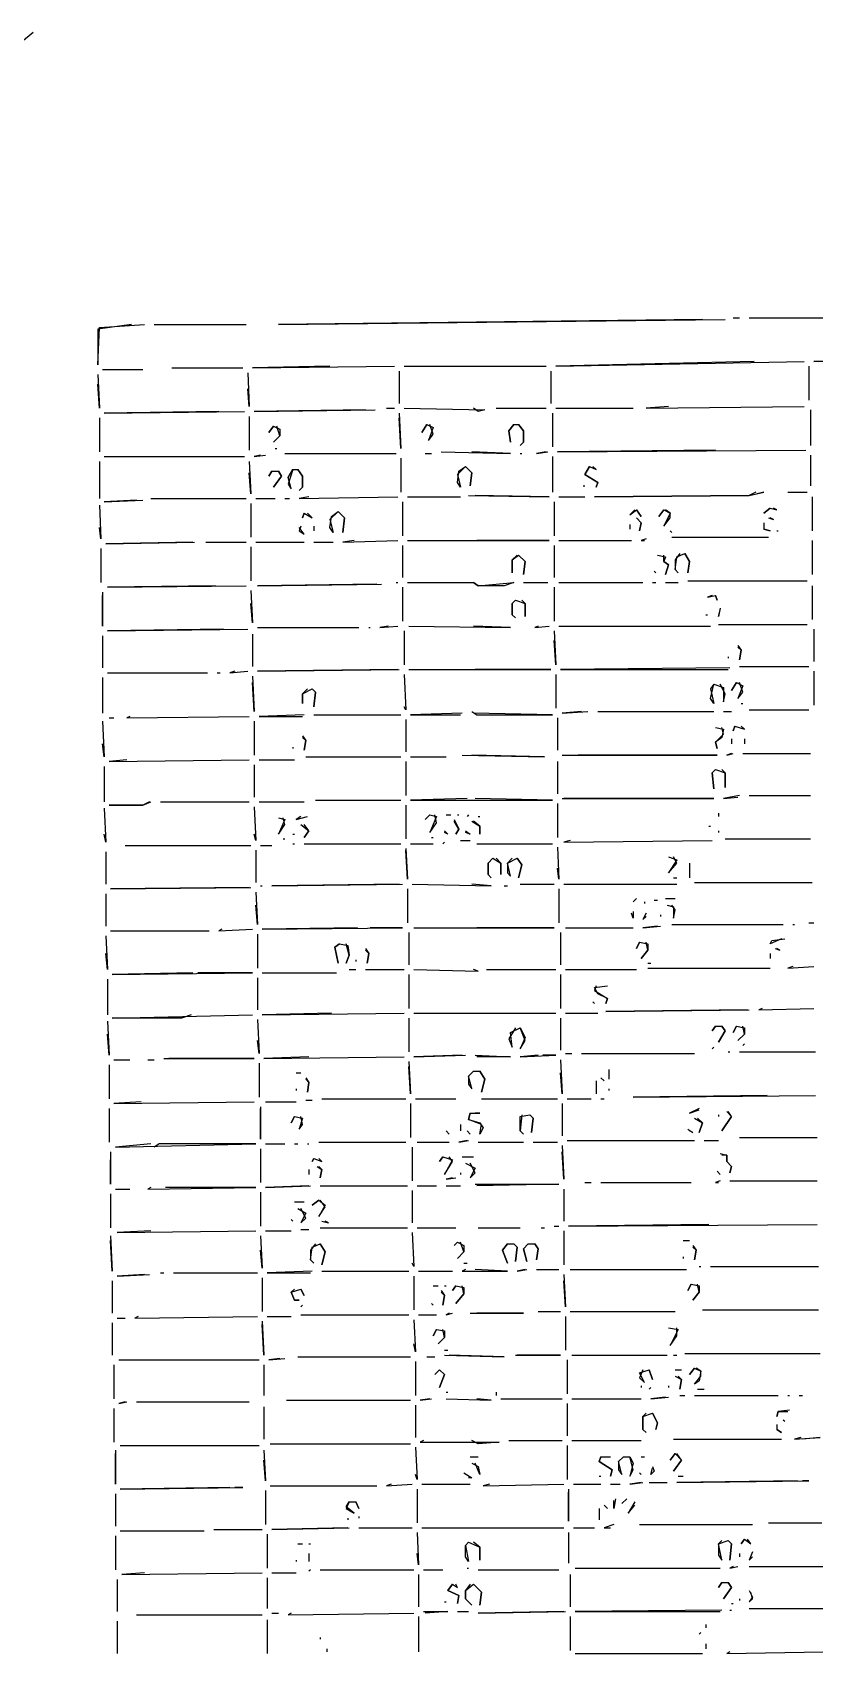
# Model space of a CAD drawing. Extents: x 0 to 16407, y 159 to 1115.
# Drawn here: x 9915.1 to 10036.4, y 357 to 608.2 of the extents above; entities that cross this region are included whole.
import ezdxf

# ---------------------------------------------------------------- set-up
doc = ezdxf.new("R2010")
doc.units = 0
doc.layers.add('RASTER_VECTOR_LINEWORK', color=5, linetype='CONTINUOUS')

msp = doc.modelspace()

# ---------------------------------------------------------------- linework, layer by layer
at = {"layer": 'RASTER_VECTOR_LINEWORK'}
for points in [[(9915.25, 608.25), (9870.5, 571.25), (9869.5, 571), (9870.5, 571.25), (9913.5, 606.5)], [(9930.5, 563), (9925.25, 562.25), (9925.25, 556.75), (9925.5, 562.5), (9932.5, 563)], [(9934, 563), (9948.25, 563)], [(10019, 563.75), (9953.25, 563), (10022.5, 563.75)], [(10023.75, 564), (10024.75, 564)], [(10026.25, 564), (10039.75, 564)], [(9926, 556), (9932.25, 556)], [(9936.75, 556.25), (9947.75, 556.25)], [(9948.5, 555.5), (9948.75, 550.25), (9948.5, 553)], [(9961.25, 556.5), (9949.25, 556.25), (9971.25, 556.5)], [(9972, 555.75), (9972, 550.75)], [(9972.75, 556.5), (9994.75, 556.5)], [(9995.5, 555.75), (9995.5, 550.75)], [(10027, 557.25), (9996.25, 556.5), (10034.75, 557.25)], [(10035.5, 556.5), (10035.5, 551.25)], [(10053.25, 557.5), (10036.25, 557.25), (10058.25, 557.5)], [(9925.25, 555.25), (9925.5, 550), (9925.25, 553.75)], [(10013.75, 550.25), (10010.25, 550), (10034.75, 550.25)], [(9925.5, 548.5), (9925.5, 543.25)], [(9944, 549.5), (9926.25, 549.25), (9948, 549.5)], [(9948.75, 548.75), (9948.75, 543.5)], [(9966.75, 549.75), (9949.5, 549.5), (9968.25, 549.75)], [(9970, 550), (9971.25, 550)], [(9972, 549.25), (9972.25, 543.75), (9972, 548.5)], [(9972.75, 550), (9985.25, 549.75), (9984.25, 549.5), (9983.5, 550)], [(9987, 550), (9994.75, 550)], [(9995.75, 549.25), (9995.75, 544)], [(9996.25, 550), (10008.25, 550)], [(10035.75, 549.75), (10035.75, 544.25)], [(9952.5, 547.25), (9951.75, 546.25), (9952.5, 547.25), (9953.5, 546.75), (9953.5, 545.75), (9952.5, 544.75), (9953.5, 545.75), (9953, 547.25)], [(9976.25, 547.5), (9975.5, 546.25), (9976.25, 547.5), (9977.25, 547), (9976.5, 545), (9977.25, 546), (9976.75, 547.5)], [(9989.75, 547.5), (9989, 546.5), (9989.25, 544.75), (9989, 546.5), (9989.75, 547.5), (9990.5, 547.5), (9991.25, 546.5), (9991.25, 544.75), (9990.75, 544.25), (9991.25, 544.75), (9991.25, 546.5), (9990.5, 547.5)], [(9950.5, 542.75), (9949.5, 542.5), (9951.25, 542.75)], [(9952.75, 543.75), (9953, 543.75)], [(9954.25, 543), (9971.5, 543)], [(9976, 543), (9977, 543)], [(9978.5, 543.25), (9989.25, 543), (9983.25, 543.25)], [(9990.75, 543), (9991, 543)], [(9994.75, 543.25), (9993.25, 543), (9995, 543.25)], [(10021, 543.5), (9996.5, 543.25), (10035, 543.5)], [(10035.75, 542.75), (10035.75, 538)], [(9925.5, 541.75), (9925.5, 536)], [(9926.25, 542.5), (9948, 542.5)], [(9948.75, 541.75), (9949, 536.75), (9948.75, 540)], [(9952.25, 540.25), (9951.75, 539.5), (9952.25, 540.25), (9953.25, 540.25), (9953.75, 539.5), (9952.5, 537.75), (9953.75, 539.5), (9953.25, 540.25)], [(9955.5, 540.5), (9954.75, 538.25), (9955.25, 537.5), (9954.75, 539.25), (9955.5, 540.5), (9956.25, 540.5), (9957, 539.5), (9957, 537.75), (9956.5, 537.25), (9957, 537.75), (9957, 539.5), (9956.25, 540.5)], [(9972.25, 542.25), (9972.25, 537)], [(9982.25, 541), (9981, 539.75), (9981.5, 537.75), (9981, 538.5), (9981.25, 540.25), (9982.25, 541), (9983.25, 540), (9983, 538), (9983.25, 540)], [(9995.75, 542.5), (9995.75, 537)], [(10001.5, 541), (10000.75, 539.75), (10002.75, 538.5), (10002.5, 537.75), (10002.75, 538.5), (10000.75, 539.75), (10001.5, 541), (10002.5, 540.5), (10002, 541)], [(10000.5, 538), (10000.75, 538)], [(9931.25, 535.75), (9926.25, 535.5), (9932.25, 535.75)], [(9933.5, 536), (9948.25, 536)], [(9949, 535.25), (9949, 530)], [(9949.75, 536), (9952.75, 536)], [(9954.25, 536), (9955, 536)], [(9958, 536.25), (9956.5, 536), (9971.75, 536.25)], [(9972.5, 535.5), (9972.5, 530.25)], [(9973.25, 536.25), (9981.5, 536.25)], [(9982.75, 536.5), (9995.25, 536.25), (9983.75, 536.5)], [(9996, 535.5), (9996, 530.25)], [(9996.75, 536.25), (10000.75, 536.25)], [(10027.25, 537), (10026.25, 536.5), (10002.25, 536.25), (10026.25, 536.5), (10028.5, 537), (10027.5, 536.75)], [(10032.25, 537), (10035.25, 537)], [(10036, 536.25), (10036, 531)], [(9925.5, 535), (9925.75, 529.75), (9925.5, 531.5)], [(9957.25, 533.75), (9957, 533), (9957.25, 533.75), (9958.5, 533), (9957.75, 533.75)], [(9962.5, 534), (9961.25, 532.75), (9961.75, 530.75), (9961.25, 531.5), (9961.5, 533.25), (9962.5, 534), (9963.5, 533), (9963.25, 530.75), (9963.5, 533)], [(10008.5, 534.25), (10007.75, 533.5), (10008.75, 534.25), (10009.5, 533.25), (10008.75, 534.25)], [(10008.75, 533), (10009.5, 532.25), (10009.25, 531), (10009.5, 532.25)], [(10013, 534.25), (10012.25, 533.25), (10013, 534.25), (10014, 533.75), (10013, 531.75), (10014, 533), (10014, 533.75), (10013.25, 534.25)], [(10029.5, 534.5), (10028.5, 533.75), (10029.5, 534.5), (10030.5, 534.25), (10030, 534.5)], [(10029.25, 533), (10030, 532.75), (10029.5, 533)], [(9956.75, 531.75), (9956.5, 531), (9957.25, 530.5), (9956.5, 531.5)], [(9958.75, 531.75), (9958.75, 531)], [(10007.75, 532), (10007.75, 531.25)], [(10014, 531), (10014.25, 530.75)], [(10028.5, 532.25), (10028.5, 531.25), (10029.5, 531), (10028.5, 531.25)], [(10030.5, 531), (10030.75, 531)], [(9925.75, 528.25), (9925.75, 523)], [(9940, 529.25), (9926.5, 529), (9940.25, 529.25)], [(9942, 529.25), (9948.25, 529.25)], [(9949, 528.5), (9949, 523.25)], [(9949.75, 529.25), (9957.25, 529.25)], [(9958.75, 529.25), (9961.75, 529.25)], [(9965, 529.5), (9963.25, 529.25), (9971.75, 529.5)], [(9972.5, 528.75), (9972.5, 523.75)], [(9973.25, 529.5), (9995.25, 529.5), (9984, 529.5)], [(9996, 528.75), (9996, 523.75)], [(9996.75, 529.5), (10008, 529.5)], [(10010.25, 529.75), (10009.5, 529.5), (10010, 529.5)], [(10014.25, 530), (10029.25, 530)], [(10036, 529.5), (10036, 524.25)], [(9990.25, 527.25), (9989.5, 526.5), (9989.5, 524.5), (9989.5, 526.5), (9990.5, 527.25), (9991.5, 526.25), (9991.25, 524.25), (9991.5, 526.25), (9990.5, 527.25)], [(10012, 527.25), (10013.25, 527), (10013, 526.25), (10013.75, 525.75), (10013.25, 524.25), (10013.75, 525.75), (10013, 526.25), (10013, 527.25)], [(10015.5, 527.5), (10014.75, 526.5), (10014.75, 525), (10015.25, 524.5), (10014.75, 525), (10015, 527), (10016.25, 527.5), (10017, 526.25), (10016.75, 524.5), (10017, 526.25), (10016.25, 527.5)], [(9968.5, 522.75), (9950, 522.5), (9969.25, 522.75)], [(9971.5, 523), (9971.75, 523)], [(9973.25, 523), (9983.5, 523), (9984.25, 522.5), (9989.75, 523), (9988.25, 522.5), (9984.25, 522.5), (9983.5, 523)], [(9991.25, 523), (9995, 523)], [(9996.75, 523), (10009.75, 523)], [(10011.25, 523), (10011.75, 523)], [(10011.5, 524.75), (10011.75, 524.5)], [(10013.25, 523), (10015.25, 523)], [(10016.75, 523.25), (10035.25, 523.25)], [(9926, 521.5), (9926, 516.25), (9926, 521)], [(9943.5, 522.5), (9926.75, 522.25), (9948.25, 522.5)], [(9949, 521.75), (9949.25, 516.75), (9949, 519.75)], [(9972.5, 522.25), (9972.5, 517)], [(9990, 520.25), (9989.5, 519.75), (9989.5, 518), (9990, 517.5), (9989.5, 518), (9989.5, 519.75), (9990, 520.25), (9991.5, 519.75), (9991.5, 517.75), (9991.5, 519.75), (9991, 520.25)], [(9996, 522.25), (9996, 517)], [(10020.5, 521), (10019.75, 520.75), (10021, 521), (10021.25, 520.25), (10021, 521)], [(10036, 522.5), (10036, 517.25)], [(10019.5, 518), (10019.75, 518)], [(10021.75, 519), (10021.5, 517.75), (10021.75, 518.75)], [(9944.75, 515.75), (9926.75, 515.5), (9948.5, 515.75)], [(9950, 516), (9965.75, 516)], [(9967.25, 516), (9967.5, 516)], [(9970.25, 516.25), (9969, 516), (9971.75, 516.25)], [(9972.75, 515.5), (9972.75, 510.25)], [(9973.5, 516.25), (9989.25, 516), (9983.5, 516.25)], [(9993.5, 516.25), (9993, 516), (9995.25, 516.25)], [(9996, 515.5), (9996.25, 510.25), (9996, 514)], [(9996.75, 516.25), (10020.25, 516.25)], [(10021.5, 516.5), (10035.25, 516.5)], [(10036.25, 515.75), (10036.25, 510.75)], [(9926, 514.75), (9926, 509.75)], [(9949.25, 515), (9949.25, 510)], [(10024.5, 513.25), (10025, 512.5), (10024.75, 511), (10025, 512.5), (10024.5, 513)], [(10023, 511.5), (10023, 511.25)], [(9926, 508.25), (9926, 502.75)], [(9926.75, 509), (9942.25, 509)], [(9943.75, 509), (9944.25, 509)], [(9946.5, 509.25), (9945.75, 509), (9948.5, 509.25)], [(9949.25, 508.5), (9949.5, 503), (9949.25, 507.5)], [(9971.75, 509.5), (9950, 509.25), (9972, 509.5)], [(9972.75, 508.75), (9973, 503.25), (9972.75, 503.75)], [(9973.5, 509.5), (9995.5, 509.5), (9983.75, 509.5)], [(9996.25, 508.75), (9996.25, 503.5)], [(10023.25, 509.75), (9997, 509.5), (10023, 509.5)], [(10024.75, 510), (10035.5, 510)], [(10036.25, 509.25), (10036.25, 504)], [(9957.75, 506.5), (9957, 505.75), (9957, 504.25), (9957, 505.75), (9958.5, 506.5), (9959, 506), (9958.75, 503.75), (9959, 506), (9958.5, 506.5)], [(10020.75, 507.25), (10020.25, 506.5), (10020.75, 504.25), (10020.25, 505), (10020.75, 507.25), (10022.25, 506.75), (10022.25, 504.5), (10022.5, 505.75), (10021.75, 507.25)], [(10024.25, 507.5), (10023.5, 506.25), (10024.25, 507.5), (10025.25, 507), (10024.5, 505), (10025.25, 506), (10024.75, 507.5)], [(9957.25, 502.5), (9950.25, 502.25), (9957, 502.25)], [(9958.75, 502.5), (9972.25, 502.5)], [(9981.75, 502.75), (9973.75, 502.5), (9981.5, 502.5)], [(9983.25, 503), (9984, 502.5), (9995.75, 502.5), (9983.5, 502.75)], [(10000.25, 503), (9997.25, 502.75), (10001.25, 503)], [(10002.75, 503), (10020.75, 503)], [(10022.25, 503), (10023.5, 503)], [(10025, 504.25), (10025.25, 504.25)], [(10026.25, 503.25), (10035.5, 503.25)], [(9926, 501.5), (9926.25, 496), (9926, 498)], [(9927, 502), (9927.75, 502)], [(9930.25, 502.25), (9929.75, 502), (9948.75, 502.25)], [(9949.5, 501.5), (9949.5, 496.25)], [(9973, 501.75), (9973, 496.75)], [(9996.5, 502), (9996.5, 497)], [(10021, 500.5), (10022.25, 500.25), (10022, 499), (10021, 498.25), (10021.25, 497.25), (10021, 498.25), (10022.25, 499.5), (10022, 500.5)], [(10024, 500.75), (10023.75, 500), (10024, 500.75), (10025.5, 500.25), (10025, 500.75)], [(9955.5, 497.5), (9955.5, 497.25)], [(9957, 499.25), (9957.5, 498.5), (9957.25, 497), (9957.5, 498.5), (9957, 499)], [(10023.5, 498.75), (10023.5, 498)], [(10025.5, 498.75), (10025.5, 498)], [(9929.75, 495.5), (9927, 495.25), (9948.75, 495.5)], [(9950.25, 495.5), (9955.75, 495.5)], [(9957.5, 496), (9972.25, 496)], [(9973, 495.25), (9973, 490)], [(9973.75, 496), (9979.25, 496)], [(9981.75, 496.25), (9994.5, 496), (9983.25, 496.25)], [(9996.5, 495.25), (9996.5, 490.25)], [(9997.25, 496.25), (10021.25, 496.25), (9999.75, 496.25)], [(10023.5, 496.5), (10022.75, 496.25), (10023.75, 496.5)], [(10025.25, 496.5), (10035.75, 496.5)], [(9926.25, 494.5), (9926.25, 489)], [(9949.5, 494.75), (9949.5, 489.75)], [(10021, 494), (10020.5, 493.5), (10020.75, 491), (10020.5, 493.5), (10021, 494), (10022.5, 493.5), (10022.5, 491.25), (10022.5, 493.5), (10022, 494)], [(10024.75, 490), (10022.25, 489.5), (10024.5, 489.75)], [(10026.25, 490), (10035.75, 490)], [(9926.25, 488), (9926.5, 482.75), (9926.25, 484)], [(9933.25, 489), (9932.25, 488.5), (9927, 488.5), (9932.25, 488.5), (9933.5, 489)], [(9935, 489), (9948.75, 489)], [(9949.5, 488.25), (9949.75, 483), (9949.5, 484)], [(9950.25, 489), (9957.25, 489)], [(9959, 489.25), (9972.25, 489.25)], [(9973, 488.5), (9973, 483.25)], [(9982.5, 489.5), (9973.75, 489.25), (9995.75, 489.25), (9983.75, 489.5)], [(9996.5, 488.75), (9996.5, 483.5)], [(9997.25, 489.5), (10020.75, 489.5), (9997.5, 489.5)], [(9953.25, 486.5), (9954.25, 486.25), (9953.25, 484), (9954.25, 485.5), (9954, 486.5)], [(9956.75, 486.75), (9956, 486.25), (9957.75, 486.75)], [(9956.75, 485.5), (9958, 484.5), (9957.25, 483.5), (9958, 484.5), (9957.25, 485.5)], [(9976.75, 487), (9976, 486.25), (9976.75, 487), (9977.75, 486.75), (9976.75, 484.25), (9977.75, 485.75), (9977.5, 487)], [(9979.25, 487), (9980, 487)], [(9980.5, 486.25), (9981.25, 484.75), (9980.75, 484), (9981.25, 484.75), (9980.5, 486)], [(9981, 487), (9981.25, 487)], [(9982.75, 487), (9982.5, 486.75)], [(9983.25, 486), (9984.5, 485.25), (9984.5, 484), (9984.5, 485.25), (9983.5, 486)], [(9984.25, 486.75), (9984.5, 486.75)], [(10020, 485.25), (10020.25, 485.25)], [(10021.5, 487.25), (10021.5, 486.75)], [(9954, 483.25), (9954.25, 483.25)], [(9955.5, 484), (9955.75, 484)], [(9955.5, 482.5), (9955.75, 482.5)], [(9957.25, 482.5), (9972.25, 482.5)], [(9973.75, 482.5), (9977.25, 482.5)], [(9977, 483.5), (9977.25, 483.5)], [(9979, 482.75), (9978.75, 482.5)], [(9979, 484.5), (9979.5, 484), (9979, 484.25)], [(9981.5, 483), (9983, 483)], [(9982.25, 484.5), (9983, 484), (9982.25, 484.25)], [(9984, 482.5), (9995.75, 482.5)], [(9998.5, 483), (9997.5, 482.75), (10020.5, 483)], [(10021.5, 484.5), (10021.5, 484.25)], [(10022.5, 483.25), (10035.75, 483.25)], [(9926.5, 481.25), (9926.5, 476.25)], [(9929.5, 482.25), (9949, 482.25)], [(9949.75, 481.5), (9949.75, 476.5)], [(9950.5, 482.25), (9952.25, 482.25)], [(9973, 481.75), (9973.25, 477), (9973, 481.5)], [(9986.5, 480.25), (9985.75, 479.5), (9985.75, 477.75), (9986.25, 477.25), (9985.75, 477.75), (9985.75, 479.5), (9986.5, 480.25), (9987.75, 479.5), (9987.75, 477.75), (9987.75, 479.5), (9987, 480.25)], [(9989.5, 480.25), (9988.75, 479.5), (9988.75, 478), (9989.25, 477.5), (9988.75, 479.5), (9990.25, 480.25), (9991, 479.25), (9990.5, 477.25), (9991, 479.25), (9990.25, 480.25)], [(9996.5, 482), (9996.75, 477), (9996.5, 478.75)], [(10013.75, 480.5), (10015, 480), (10013.75, 478), (10015, 479.5), (10014.5, 480.5)], [(10017, 479.5), (10017, 477.25)], [(9948.75, 475.75), (9927.25, 475.5), (9949, 475.75)], [(9949.75, 475), (9950, 470), (9949.75, 473)], [(9950.5, 476), (9950.75, 476)], [(9972, 476.25), (9952.25, 476), (9972.5, 476.25)], [(9973.25, 475.5), (9973.25, 470.25)], [(9974, 476.25), (9986.25, 476), (9983.25, 476.25)], [(9988.25, 476), (9988.75, 476)], [(9990.75, 476.25), (9996, 476.25)], [(9996.75, 475.5), (9996.75, 470.25)], [(9997.5, 476.25), (10015, 476.25)], [(10014.5, 477.25), (10015, 477.25)], [(10017.75, 476.5), (10036, 476.5)], [(9926.5, 474.75), (9926.5, 469.75)], [(10008.75, 474), (10008.25, 473.5)], [(10010, 473.5), (10010, 473.25)], [(10011.5, 473.75), (10012, 473.75)], [(10013.25, 474), (10014.75, 474)], [(10013.5, 473), (10014.5, 472.75), (10014.5, 471), (10014.75, 472.25), (10014.25, 473)], [(10008.25, 472), (10008.25, 471), (10008, 471.75)], [(10010.25, 471.75), (10009.75, 470.75), (10010.25, 471.25)], [(10012.5, 471.5), (10012.5, 471.25)], [(10014.25, 470), (10031.5, 470)], [(10033, 470), (10033.25, 470)], [(10035.5, 470.25), (10036.25, 470.25)], [(9926.5, 468.25), (9926.75, 463), (9926.5, 465.5)], [(9927.25, 469), (9942.5, 469)], [(9944.5, 469.25), (9944, 469), (9949.25, 469.25)], [(9950, 468.5), (9950, 463.25)], [(9965.5, 469.5), (9950.75, 469.25), (9972.5, 469.5), (9967.5, 469.5)], [(9973.5, 468.75), (9973.5, 463.75)], [(9974.25, 469.5), (9996, 469.5), (9984, 469.5)], [(9997, 468.75), (9997, 463.75)], [(9997.75, 469.5), (10008.25, 469.5)], [(10012, 469.75), (10009.75, 469.5), (10012.5, 469.75)], [(10031.25, 467.75), (10029.5, 467), (10029.75, 467.5), (10031.75, 467.75)], [(9962.75, 467), (9962, 466.5), (9962.5, 464), (9962, 466.5), (9962.75, 467), (9964, 466.75), (9964.25, 465.25), (9963.75, 464), (9964.25, 465.25), (9963.75, 467)], [(9966.75, 466.25), (9967.25, 465.5), (9967, 464), (9967.25, 465.5), (9966.75, 466)], [(10009.25, 467.25), (10008.75, 466.25), (10009.25, 467.25), (10010.5, 467), (10010.5, 466), (10009.5, 464.75), (10010.5, 466), (10010.25, 467.25)], [(10029.5, 465.5), (10029.5, 464.75)], [(10030.25, 466.25), (10031, 466), (10030.5, 466.25)], [(9940, 462.5), (9927.5, 462.25), (9949.25, 462.5), (9940.75, 462.5)], [(9950.75, 462.5), (9962.25, 462.5)], [(9964.25, 463), (9965.25, 463)], [(9965.25, 464.5), (9965.25, 464.25)], [(9966.75, 463), (9972.75, 463)], [(9974.25, 463), (9984.25, 462.75), (9983.5, 463)], [(9985.5, 463), (9996.25, 463)], [(9997.75, 463), (10008.75, 463)], [(10010.5, 464), (10011, 464)], [(10010.5, 463.25), (10029.5, 463.25)], [(10033, 463.5), (10032.25, 463.25), (10036.25, 463.5)], [(9926.75, 461.5), (9926.75, 456)], [(9950, 461.75), (9950, 456.75)], [(9973.5, 462.25), (9973.5, 457)], [(9997, 462.25), (9997, 457)], [(10002.5, 460.5), (10002.25, 459.75), (10004.25, 458.5), (10004, 457.75), (10004.25, 458.5), (10002.75, 459.25), (10002.25, 460.25), (10004.25, 460.5)], [(10002, 458), (10002.25, 457.75)], [(9926.75, 455), (9927, 449.75), (9926.75, 453)], [(9939.75, 456), (9938.25, 455.5), (9927.5, 455.5), (9949.25, 456)], [(9950, 455.25), (9950.25, 450), (9950, 452)], [(9961.5, 456.25), (9950.75, 456), (9972.75, 456.25)], [(9973.5, 455.5), (9973.5, 450.25)], [(9974.25, 456.25), (9996.25, 456.25)], [(9997, 455.5), (9997, 450.5)], [(9997.75, 456.25), (10002.75, 456.25)], [(10026, 456.75), (10004, 456.5), (10026.25, 456.75)], [(10028.25, 457), (10027.75, 456.75), (10036.25, 457)], [(9990, 454), (9989, 452.25), (9989.5, 451), (9989.25, 453.25), (9990.75, 454), (9991.5, 452.5), (9990.75, 450.75), (9991.5, 452), (9990.75, 454)], [(10021, 454.25), (10020.5, 453.5), (10021, 454.25), (10022, 454.25), (10022.5, 453.5), (10021.5, 451.75), (10022.5, 453.5), (10022, 454.25)], [(10024.25, 454.25), (10023.75, 453.25), (10024.25, 454.25), (10025.5, 454), (10025.5, 453), (10024.5, 452), (10025.5, 453), (10025.25, 454.25)], [(9981.75, 449.75), (9974.25, 449.5), (9982.25, 449.75)], [(9983.75, 449.75), (9989.25, 449.5), (9984, 449.5)], [(9993.5, 449.75), (9990.75, 449.5), (9996.25, 449.75), (9994.25, 449.75)], [(9997.75, 450), (9998.75, 450)], [(10000.25, 450), (10017.75, 450)], [(10020.75, 451), (10020.5, 450.75)], [(10023, 450.25), (10023.25, 450.25)], [(10024.75, 450.25), (10036.5, 450.25)], [(10025.5, 451.5), (10025.25, 451.25)], [(9927, 448.25), (9927, 443)], [(9927.75, 449), (9930.25, 449)], [(9933, 449), (9934, 449)], [(9935.5, 449.25), (9949.5, 449.25), (9936.25, 449.25)], [(9950.25, 448.5), (9950.25, 443.25)], [(9958, 449.5), (9951, 449.25), (9972.75, 449.5)], [(9973.5, 448.75), (9973.75, 443.75), (9973.5, 448)], [(9983.5, 447.25), (9982.75, 446.5), (9982.75, 445.25), (9983.25, 444.5), (9982.75, 446.5), (9983.5, 447.25), (9984.5, 447.25), (9985.25, 446), (9984.75, 444), (9985.25, 446), (9984.5, 447.25)], [(9997, 449), (9997.25, 443.75), (9997, 447)], [(10004.5, 447.5), (10004.5, 446)], [(9956, 447), (9956.75, 447)], [(9957.5, 446.25), (9958, 445.5), (9957.75, 444), (9958, 445.5), (9957.5, 446)], [(10002.5, 445.75), (10002.5, 443.75)], [(10003.25, 446.25), (10003.75, 445.75)], [(9932, 442.5), (9927.75, 442.25), (9949.5, 442.5)], [(9951.25, 442.5), (9956, 442.5)], [(9956, 444.5), (9956, 444.25)], [(9957.5, 442.75), (9958.5, 442.75)], [(9960, 443), (9973, 443)], [(9973.75, 442.25), (9973.75, 437)], [(9974.5, 443), (9980.75, 443)], [(9984.75, 443), (9996.5, 443)], [(9997.25, 442.25), (9997.25, 437.25)], [(9998, 443), (10001.75, 443)], [(10003.25, 443), (10003.75, 443)], [(10004.5, 444.5), (10004.5, 444.25)], [(10029, 443.5), (10008.25, 443.25), (10036.5, 443.5)], [(9927, 441.5), (9927, 436.25)], [(9950.5, 441.75), (9950.5, 436.75), (9950.5, 441.5)], [(9955.75, 440.25), (9955.25, 439.25), (9955.75, 440.25), (9957, 440), (9956.5, 438.25), (9957, 439), (9956.75, 440.25)], [(9983, 440.75), (9982.75, 439.75), (9984.5, 439.25), (9985, 438.5), (9984.5, 437.5), (9984.75, 439), (9982.75, 439.75), (9983, 440.75), (9984.5, 440.75), (9983.75, 440.75)], [(9991, 440.5), (9990.75, 438), (9991.25, 437.5), (9990.75, 438), (9990.75, 440.25), (9992.25, 440.5), (9992.75, 440), (9992.5, 437.75), (9992.75, 440), (9992.25, 440.5)], [(10018.5, 441.5), (10017, 440.75), (10018.5, 441.25)], [(10017.75, 440), (10019, 439.25), (10018.5, 437.75), (10019, 439.25), (10018.25, 440)], [(10021.5, 440.5), (10021.5, 440.25)], [(10022.75, 441), (10023.5, 440.25), (10022, 438), (10023.5, 440.25), (10023, 441)], [(9979.25, 438), (9979.75, 437.5)], [(9981.5, 439), (9981.5, 438)], [(9982.5, 438), (9983, 437.5)], [(10016.75, 438.25), (10017.5, 437.75), (10017, 438)], [(9927.25, 434.75), (9927.25, 429.75), (9927.25, 433.5)], [(9933.5, 436), (9928, 435.5), (9949.75, 436), (9934.75, 436), (9934, 435.5)], [(9950.5, 435.25), (9950.5, 430)], [(9951.25, 436), (9954.25, 436)], [(9955.75, 436), (9956.25, 436)], [(9957.75, 436), (9958, 436)], [(9959.5, 436.25), (9973, 436.25)], [(9974, 435.5), (9974, 430.25)], [(9974.75, 436.25), (9979.75, 436.25)], [(9982.5, 436.5), (9981.25, 436.25), (9982.75, 436.5)], [(9984.25, 436.25), (9991.25, 436.25)], [(9992.75, 436.25), (9996.5, 436.25)], [(9997.25, 435.75), (9997.5, 430.5), (9997.25, 434.75)], [(9998, 436.5), (10017.75, 436.5)], [(10019.25, 436.5), (10021.5, 436.5)], [(10024.75, 437), (10036.75, 437)], [(9958.75, 433.75), (9958.5, 433.25), (9958.75, 433.75), (9960, 433.25), (9959.5, 433.75)], [(9959.25, 432.5), (9960, 432), (9959.75, 430.75), (9960, 432), (9959.5, 432.5)], [(9978.75, 434), (9978.25, 433.25), (9978.75, 434), (9980.25, 433.5), (9979, 431.25), (9980.25, 433.25), (9979.75, 434)], [(9981.75, 434), (9983.5, 434)], [(9982.25, 433), (9983.75, 432.25), (9983, 430.75), (9983.75, 431.5), (9983, 433)], [(10021.75, 434.5), (10022.75, 434.25), (10022.75, 433.25), (10023.5, 432.5), (10023.25, 431.5), (10023.5, 432.5), (10022.75, 433.25), (10022.75, 434.25), (10022, 434.25)], [(9958, 432), (9958, 431.25)], [(9980.25, 430.75), (9979.25, 430.5), (9980.75, 430.75)], [(9981.5, 431.5), (9981.5, 431.25)], [(9983.75, 429.75), (9996.75, 429.75), (9984, 429.5)], [(10000.75, 430), (10001.75, 430)], [(10003.25, 430), (10017.25, 430)], [(10021.75, 430.25), (10021, 430), (10021.5, 430)], [(10021.25, 431.75), (10021.75, 431.25)], [(10023.25, 430.25), (10036.75, 430.25)], [(9927.25, 428.25), (9927.25, 423)], [(9928, 429), (9930.25, 429)], [(9933.5, 429.25), (9933, 429), (9949.75, 429.25), (9935.75, 429.25)], [(9950.5, 428.5), (9950.5, 423.25)], [(9958, 429.5), (9951.25, 429.25), (9958.25, 429.5)], [(9959.5, 427.25), (9958.5, 426.5), (9959.5, 427.25), (9960.5, 426.5), (9959.5, 424.75), (9960.5, 426.25), (9959.75, 427.25)], [(9959.75, 429.5), (9973.25, 429.5)], [(9974, 428.75), (9974, 423.75)], [(9974.75, 429.5), (9977.75, 429.5)], [(9979.25, 429.5), (9981.5, 429.5)], [(9997.5, 429), (9997.5, 424)], [(9955.75, 427), (9957.25, 427)], [(9956.25, 426), (9957.5, 425.25), (9956.75, 423.75), (9957.5, 424.5), (9956.75, 426)], [(9933.5, 422.5), (9928.25, 422.25), (9949.75, 422.5)], [(9951.25, 422.5), (9955.25, 422.5)], [(9955.25, 424.25), (9955.5, 424)], [(9956.75, 422.75), (9958, 422.75)], [(9959.75, 423), (9973.25, 423)], [(9960, 424), (9961, 423.75), (9960.5, 424)], [(9974, 422.25), (9974.25, 417), (9974, 417.5)], [(9974.75, 423), (9980.75, 423)], [(9984.25, 423), (9990.75, 423)], [(9994, 423), (9994.5, 423)], [(9996, 423.25), (9996.75, 423.25)], [(9997.5, 422.5), (9997.5, 417.25)], [(10020, 423.5), (9998.25, 423.25), (10036.75, 423.5)], [(9927.25, 421.75), (9927.5, 416.25), (9927.25, 421)], [(9950.5, 421.75), (9950.75, 416.75), (9950.5, 419.5)], [(9959, 420.5), (9958.25, 419.5), (9958.25, 418), (9958.75, 417.5), (9958.25, 418), (9958.5, 420), (9959.75, 420.5), (9960.5, 419.25), (9960, 417.25), (9960.5, 419.25), (9959.75, 420.5)], [(9981, 420.75), (9980.5, 420.25), (9981, 420.75), (9982, 420.25), (9982, 419.25), (9981, 418.25), (9982, 419.25), (9981.5, 420.75)], [(9988.75, 420.5), (9988, 419.5), (9988.75, 417.5), (9988, 419.5), (9988.75, 420.5), (9989.75, 420.5), (9990.25, 420), (9990, 417.75), (9990.25, 420), (9989.75, 420.5)], [(9992, 420.5), (9991.25, 419.75), (9991.75, 417.75), (9991.25, 419.75), (9992, 420.5), (9993, 420.5), (9993.5, 419.75), (9993.25, 418), (9993.5, 419.75), (9993, 420.5)], [(10016, 421), (10017, 421)], [(10017.5, 420.25), (10018, 419.5), (10017.75, 418), (10018, 419.5), (10017.5, 420)], [(9982, 417.5), (9982.5, 417.5)], [(10016, 418.5), (10016, 418.25)], [(9927.5, 414.75), (9927.5, 409.75)], [(9932.5, 415.75), (9928.25, 415.5), (9933.25, 415.75)], [(9935, 416), (9935.5, 416)], [(9937, 416), (9950, 416)], [(9950.75, 415.25), (9950.75, 410)], [(9958.5, 416.25), (9951.5, 416), (9958.25, 416)], [(9960, 416.25), (9973.5, 416.25)], [(9974.25, 415.5), (9974.25, 410.25)], [(9975, 416.25), (9980.25, 416.25)], [(9982.25, 416.5), (9981.75, 416.25), (9988.75, 416.25), (9983.75, 416.5)], [(9991.5, 416.5), (9990.25, 416.25), (9991.75, 416.5)], [(9993.25, 416.5), (9996.75, 416.5)], [(9997.5, 415.75), (9997.75, 410.75), (9997.5, 414.75)], [(9998.5, 416.5), (10016.5, 416.5)], [(10018.5, 417), (10018.75, 417)], [(10020.25, 417), (10037, 417)], [(9955.75, 413.5), (9955.25, 413), (9955.75, 411.75), (9956.5, 411.75), (9955.75, 411.75), (9955.25, 413), (9956.75, 413.5), (9957.25, 412.5), (9956.75, 413.5)], [(9977.25, 414), (9978, 414)], [(9978.5, 413.25), (9979, 412.5), (9978.75, 411), (9979, 412.5), (9978.5, 413)], [(9979, 414), (9979.25, 414)], [(9980.75, 414), (9980.25, 413.25), (9980.75, 414), (9982, 413.75), (9982, 412.75), (9980.75, 411.25), (9982, 412.75), (9981.75, 414)], [(10017.25, 414.25), (10016.75, 413.25), (10017.25, 414.25), (10018.5, 414), (10018.5, 413), (10017.5, 411.75), (10018.5, 413), (10018.25, 414.25)], [(9957, 411), (9956.75, 410.75)], [(9977, 411.25), (9977.25, 411)], [(9979.75, 409.75), (9979.25, 409.5), (9980.25, 409.75)], [(9983, 409.75), (9991.25, 409.75), (9984, 409.75)], [(9993.5, 410), (9997, 410)], [(9998.5, 410), (10014.75, 410)], [(10019, 410.25), (10037, 410.25)], [(9927.5, 408.25), (9927.5, 403.25)], [(9928.25, 409), (9929.5, 409)], [(9931.5, 409.25), (9931, 409), (9950, 409.25)], [(9950.75, 408.5), (9951, 403.25), (9950.75, 408)], [(9951.5, 409.25), (9955.25, 409.25)], [(9956.75, 409.5), (9973.5, 409.5)], [(9974.25, 408.75), (9974.5, 403.75), (9974.25, 405)], [(9975, 409.5), (9977.75, 409.5)], [(9977.75, 407.25), (9977.25, 406.25), (9977.75, 407.25), (9979, 407), (9979, 406), (9978, 405), (9979, 406), (9978.75, 407.25)], [(9997.75, 409.25), (9997.75, 404)], [(10013.75, 407.5), (10015.25, 407.25), (10014, 404.75), (10015, 406.25), (10015, 407.5)], [(9928.5, 402.5), (9950.25, 402.5)], [(9953.5, 402.75), (9951.75, 402.5), (9954.25, 402.75)], [(9956.25, 403), (9973.75, 403)], [(9974.5, 402.25), (9974.5, 397)], [(9976.25, 403), (9977.5, 403)], [(9979, 404), (9979.5, 404)], [(9979, 403.25), (9988.25, 403), (9979.75, 403.25)], [(9990, 403.25), (9997, 403.25), (9990.25, 403.25)], [(9998, 402.5), (9998, 397.25)], [(9998.75, 403.25), (10013.5, 403.25)], [(10014.5, 403.25), (10015, 403.25)], [(10016.25, 403.5), (10037.25, 403.5)], [(9927.75, 401.75), (9927.75, 396.5)], [(9951, 401.75), (9951, 397)], [(9978.25, 401), (9977.5, 400.25), (9978.25, 401), (9979, 400.25), (9978.25, 398.25), (9979, 400.25)], [(10009.75, 401), (10009.25, 399.75), (10010, 399), (10009.25, 400.5), (10010.75, 401), (10011.25, 399.5), (10010.75, 401)], [(10014.75, 401), (10015.75, 401)], [(10014.75, 400), (10015.75, 399.5), (10015.5, 398), (10015.75, 399.5), (10015.25, 400)], [(10017.75, 401.25), (10017, 400.25), (10017.75, 401.25), (10018.75, 400.75), (10018.5, 399.25), (10017.75, 398.75), (10018.75, 400), (10018.75, 400.75), (10018, 401.25)], [(9979.25, 397.5), (9979.5, 397.5)], [(9987, 397.5), (9987, 397)], [(10009.5, 398.5), (10009.5, 398.25)], [(10011, 398.25), (10010.75, 398)], [(10013.75, 398.5), (10013.75, 398.25)], [(10015.5, 397), (10016.25, 397)], [(10017.75, 397), (10030.75, 397)], [(10018.25, 398), (10019.25, 398)], [(10032.25, 397), (10032.5, 397)], [(10034, 397), (10034.5, 397)], [(9927.75, 395), (9927.75, 389.75)], [(9929.5, 396), (9928.5, 395.75), (9929.75, 396)], [(9931.25, 396), (9948.75, 396)], [(9951, 395.25), (9951, 390.25)], [(9954.5, 396.25), (9973.75, 396.25)], [(9974.5, 395.5), (9974.5, 390.5)], [(9976.75, 396.5), (9975.25, 396.25), (9977, 396.5)], [(9979.25, 396.5), (9986.25, 396.25), (9984, 396.5)], [(9987.75, 396.5), (9997.25, 396.5)], [(9998, 395.75), (9998, 390.75)], [(9998.75, 396.5), (10009.5, 396.5)], [(10013.25, 396.75), (10011, 396.5), (10013.75, 396.75)], [(10032.5, 394.75), (10030.75, 394.5), (10030.5, 393.75), (10030.75, 394.5), (10032.25, 394.5)], [(10010.25, 394.25), (10009.75, 393.75), (10009.75, 391.75), (10010.25, 391.25), (10009.75, 391.75), (10009.75, 393.75), (10011.25, 394.25), (10012, 392.75), (10011.75, 391.75), (10012, 392.75), (10011.25, 394.25)], [(10030.5, 392.5), (10030.5, 391.75), (10031.25, 391.25), (10030.5, 391.75)], [(10031.5, 393.25), (10031.75, 393)], [(9952, 389.5), (9973.75, 389.5)], [(9975.75, 390), (9975.25, 389.75), (9987.5, 389.75), (9984.25, 389.5), (9983.25, 390)], [(9989, 390), (9997.25, 390)], [(9998.75, 390), (10009.5, 390)], [(10014.5, 390.25), (10031.25, 390.25)], [(10034.25, 390.5), (10033.25, 390.25), (10037.25, 390.5), (10034.5, 390.25)], [(9928, 388.5), (9928, 383.25), (9928, 388)], [(9928.75, 389.25), (9950.25, 389.25)], [(9951, 388.5), (9951.25, 383.75), (9951, 387)], [(9974.5, 389), (9974.75, 384), (9974.5, 384.75)], [(9983, 387.5), (9984.25, 387.5)], [(9998, 389.25), (9998, 384)], [(10003.25, 387.5), (10003, 386.75), (10005, 385.5), (10004.75, 384.5), (10005, 385.5), (10003, 386.75), (10003.25, 387.5), (10004.75, 387.5)], [(10006.75, 387.5), (10006, 386.75), (10006, 385.5), (10006.5, 384.75), (10006, 386.75), (10006.75, 387.5), (10007.75, 387.5), (10008.25, 386.5), (10007.75, 384.5), (10008.25, 385.5), (10007.75, 387.5)], [(10009.5, 387.5), (10010, 387.5)], [(10014.75, 388), (10014, 387), (10014.75, 388), (10015.75, 387), (10014.5, 385.25), (10015.75, 387), (10015, 388)], [(9982, 385), (9983.25, 384.25), (9982.75, 384.25)], [(9983.25, 386.5), (9984.25, 386), (9984.5, 384.75), (9983.75, 386.5)], [(10003, 384.5), (10003.25, 384.5)], [(10009.25, 385), (10009.5, 384.75)], [(10011.25, 386), (10011.5, 385.25), (10011, 384.75), (10011.25, 385.75)], [(10015.25, 384.5), (10016, 384.5)], [(9945.75, 382.75), (9928.75, 382.5), (9947.75, 382.75), (9946.5, 382.75)], [(9951.25, 382.25), (9951.25, 377)], [(9952, 383), (9968.5, 383)], [(9970.75, 383.25), (9970, 383), (9974, 383.25)], [(9974.75, 382.5), (9974.75, 377.25)], [(9975.5, 383.25), (9983, 383.25)], [(9986, 383.25), (9985, 383), (9997.5, 383.25)], [(9998.25, 382.5), (9998.25, 377.5), (9998.25, 382)], [(9999, 383.25), (10003.25, 383.25)], [(10004.75, 383.25), (10006.25, 383.25)], [(10009.5, 383.5), (10007.75, 383.25), (10009.75, 383.5)], [(10010.75, 383.5), (10013.5, 383.5)], [(10033.75, 383.75), (10015, 383.5), (10035.5, 383.75), (10034.5, 383.75)], [(9928, 381.75), (9928, 376.75)], [(9964.25, 380.5), (9963.75, 379.5), (9965, 378.75), (9963.75, 379.75), (9964.25, 380.5), (9965.25, 380.5), (9965.75, 379.5), (9965.25, 380.5)], [(10003, 379.5), (10003, 377.75)], [(10003.75, 380), (10004.25, 379.5)], [(10005.5, 381), (10005.25, 379.5), (10005.25, 380.75)], [(10007.25, 381), (10006.5, 380.25)], [(10008.5, 380.5), (10007.5, 378.75), (10008.5, 380)], [(9964, 378), (9964, 377.75)], [(9965.75, 378.25), (9965.75, 378)], [(10005.25, 377), (10003.75, 376.5), (10004.75, 376.5)], [(10009.25, 377), (10026.75, 377)], [(10029.25, 377.25), (10037.5, 377.25)], [(9928, 375.25), (9928, 370)], [(9928.75, 376), (9941.75, 376)], [(9943.25, 376.25), (9950.75, 376.25)], [(9951.5, 375.5), (9951.5, 370.25)], [(9964, 376.5), (9952.25, 376.25), (9964.25, 376.5)], [(9965.75, 376.5), (9974, 376.5)], [(9974.75, 375.75), (9975, 370.75), (9974.75, 372.5)], [(9975.5, 376.5), (9997.5, 376.5)], [(9998.25, 375.75), (9998.25, 371)], [(9999, 376.5), (10002.25, 376.5)], [(10022, 374.5), (10021.5, 374), (10021.5, 372.25), (10022, 371.5), (10021.5, 374), (10023, 374.5), (10023.5, 374), (10023.25, 371.5), (10023.5, 374), (10023, 374.5)], [(10025.5, 374.75), (10025, 374), (10025.5, 374.75), (10026.5, 374), (10026, 374.75)], [(9956.25, 374), (9957, 374)], [(9958, 374), (9958.25, 374)], [(9958, 372.5), (9958, 371.25)], [(9982.75, 374.25), (9982.25, 373.75), (9982.75, 371.25), (9982.25, 372), (9982.25, 373.75), (9982.75, 374.25), (9984.5, 373.5), (9984.5, 371.5), (9984.5, 373.5), (9983.5, 374.25)], [(10024.75, 372.5), (10024.75, 372)], [(10026.75, 372.75), (10026.25, 371.5), (10026.75, 372)], [(9932.5, 369.5), (9929, 369.25), (9950.75, 369.5)], [(9952.25, 369.5), (9956, 369.5)], [(9956, 371.5), (9956, 371.25)], [(9958.25, 370), (9958, 369.75)], [(9959.75, 370), (9974.25, 370)], [(9975.75, 370), (9978.75, 370)], [(9982.5, 370.25), (9982.75, 370.25)], [(9984.25, 370), (9996.75, 370)], [(9999.25, 370.25), (10021.75, 370.25)], [(10023.75, 370.5), (10023.25, 370.25), (10024.5, 370.5)], [(10026.25, 370.5), (10037.75, 370.5)], [(9928.25, 368.5), (9928.25, 363.5)], [(9951.5, 368.75), (9951.5, 364)], [(9975, 369.25), (9975, 364.25)], [(9980.25, 367.75), (9979.5, 366.75), (9981.25, 366), (9981, 364.75), (9981.25, 366), (9979.5, 366.75), (9980.25, 367.75), (9981, 367.25), (9980.75, 367.75)], [(9983, 367.75), (9982.25, 366.75), (9982.25, 365.5), (9983.25, 364.5), (9982.25, 365.5), (9982.25, 366.75), (9983.5, 367.75), (9984.75, 366.5), (9984.5, 364.5), (9984.75, 366.5), (9983.5, 367.75)], [(9998.5, 369.25), (9998.5, 364.25)], [(10022, 368), (10021.5, 367.25), (10022, 368), (10023, 368), (10023.5, 367.25), (10022.25, 365.5), (10023.5, 367.25), (10023, 368)], [(9979, 365), (9979.25, 365)], [(10023.5, 364.75), (10023.75, 364.75)], [(10024.75, 365.5), (10024.75, 365.25)], [(10026.25, 366.75), (10026.75, 365.75), (10026.25, 365), (10026.75, 365.5), (10026.5, 366.5)], [(9928.25, 362), (9928.25, 357)], [(9931.25, 363), (9950.75, 363)], [(9951.5, 362.25), (9951.5, 357)], [(9952.25, 363.25), (9953.25, 363.25)], [(9955.25, 363.25), (9954.75, 363), (9974.25, 363.25)], [(9975, 362.75), (9975, 357.25)], [(9975.75, 363.5), (9979.5, 363.5), (9976, 363.25)], [(9981, 363.5), (9982.75, 363.5)], [(9997.5, 363.5), (9984.25, 363.25), (9997.75, 363.5)], [(9998.5, 362.75), (9998.5, 357.5)], [(10022, 363.75), (9999.25, 363.5), (10021.75, 363.5)], [(10023.25, 363.75), (10023.5, 363.75)], [(10026.25, 364), (10037.75, 364)], [(9959.75, 359.5), (9959.75, 359.25)], [(10018.75, 360.25), (10018.5, 360)], [(10019.5, 361.5), (10019.5, 361)], [(9960.75, 357.75), (9960.75, 357.25)], [(9999.25, 357), (10019, 357)], [(10019.5, 358.5), (10019.5, 357.75)], [(10023.25, 357.25), (10022.75, 357), (10037.75, 357.25)]]:
    msp.add_lwpolyline(points, dxfattribs=at)

doc.saveas('drawing.dxf')
